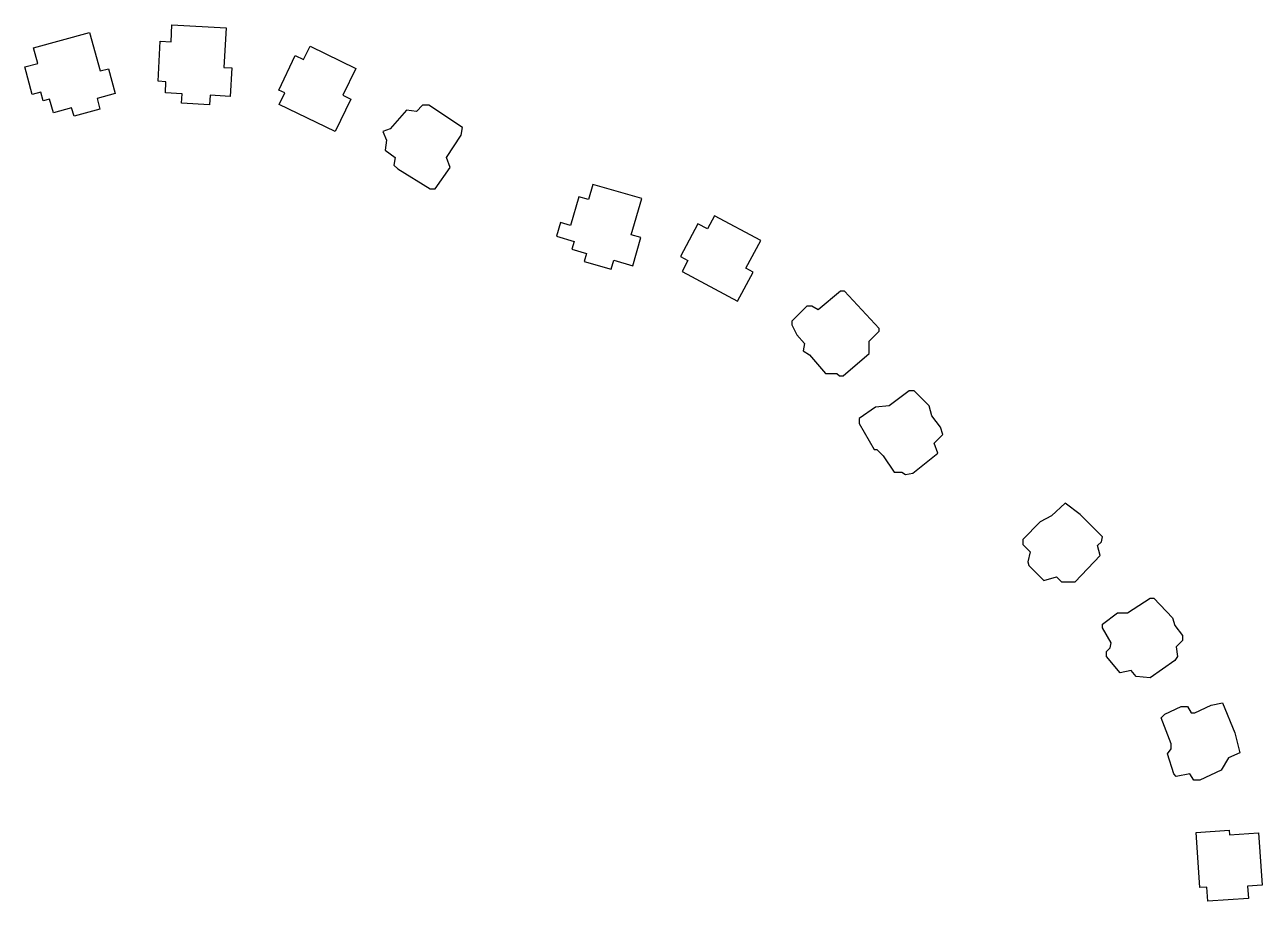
# Model space of a CAD drawing. Header units: millimetres. Extents: x -75103 to 240621, y 3217 to 226838.
import ezdxf

# ---------------------------------------------------------------- set-up
doc = ezdxf.new("R2010")
doc.units = ezdxf.units.MM

msp = doc.modelspace()

# ---------------------------------------------------------------- linework, layer by layer
for points in [[(-58555, 224886), (-55859, 215039), (-53741, 215619), (-52016, 209320), (-56665, 208047), (-55915, 205306), (-62538, 203493), (-63134, 205666), (-67803, 204387), (-68751, 207851), (-70404, 207398), (-71017, 209635), (-73179, 209043), (-75103, 216070), (-71746, 216989), (-72837, 220975)], [(-37541, 226838), (-23753, 226059), (-24326, 215923), (-22262, 215806), (-22673, 208551), (-27790, 208840), (-27926, 206437), (-35092, 206842), (-34959, 209198), (-39236, 209440), (-39074, 212311), (-41106, 212426), (-40529, 222633), (-37788, 222478)], [(-2316, 221338), (9328, 215718), (6015, 208854), (8109, 207844), (4125, 199592), (-10164, 206490), (-8746, 209428), (-10310, 210183), (-6076, 218955), (-3959, 217934)], [(26410, 206313), (24819, 204721), (22272, 205039), (18134, 200265), (16225, 199628), (17180, 197400), (16861, 194854), (19408, 192944), (19089, 191034), (20044, 190079), (28320, 184986), (29594, 184986), (33413, 190397), (32458, 192944), (36278, 198673), (36596, 200583), (28002, 206313)], [(69821, 186118), (68710, 182244), (66224, 182957), (64132, 175662), (61586, 176392), (60574, 172863), (65073, 171572), (64496, 169559), (68196, 168498), (67613, 166465), (74527, 164482), (75180, 166757), (80049, 165361), (82105, 172528), (79639, 173235), (82306, 182538)], [(100863, 178118), (99051, 174731), (96629, 176027), (92185, 167722), (94111, 166692), (92589, 163846), (106718, 156287), (110706, 163741), (108864, 164727), (112653, 171810)], [(133044, 158885), (127314, 154110), (125723, 155065), (124449, 155065), (120630, 151245), (120630, 150290), (121903, 147744), (123813, 145516), (123494, 143606), (125086, 142651), (129224, 137876), (132089, 137876), (132725, 137240), (133680, 137240), (140365, 142969), (140365, 146152), (142911, 148699), (142911, 149336), (133999, 158885)], [(151824, 133420), (150551, 133420), (145458, 129600), (141956, 129282), (137818, 126417), (137818, 125144), (141638, 118460), (142275, 118460), (143866, 116868), (146731, 112730), (148641, 112730), (149596, 112094), (151506, 112412), (157872, 117505), (156917, 120051), (159145, 122279), (158508, 124189), (156280, 127054), (155644, 129600)], [(190339, 104772), (186838, 101589), (183973, 99998), (179517, 95542), (179517, 94268), (181426, 92358), (180790, 89812), (181108, 88857), (184928, 85037), (188111, 85992), (189384, 84719), (192886, 84719), (199252, 91404), (198615, 93950), (199570, 94905), (199888, 96178), (194159, 101908)], [(212939, 80581), (217714, 75488), (218350, 73578), (220260, 71032), (220260, 69759), (218668, 68167), (218987, 65621), (218350, 64666), (211984, 60209), (208483, 60528), (207209, 62119), (204345, 61483), (200843, 65621), (200843, 66894), (201798, 67849), (202116, 69122), (199888, 72942), (199888, 73897), (203708, 76761), (206254, 76761), (211984, 80581)], [(230446, 53843), (233629, 46204), (234902, 41111), (232037, 39838), (230128, 36655), (224716, 34108), (223125, 34108), (222170, 35700), (218668, 35063), (218032, 35700), (216440, 40793), (217395, 42066), (217395, 43339), (214849, 50023), (215804, 50978), (219942, 52888), (221533, 52888), (222488, 51297), (223443, 51297), (227581, 53207)], [(239697, 20686), (240621, 7298), (236873, 7040), (237088, 3932), (226726, 3217), (226477, 6822), (224713, 6700), (223744, 20746), (232167, 21327), (232247, 20172)]]:
    msp.add_lwpolyline(points, close=True)

doc.saveas('drawing.dxf')
